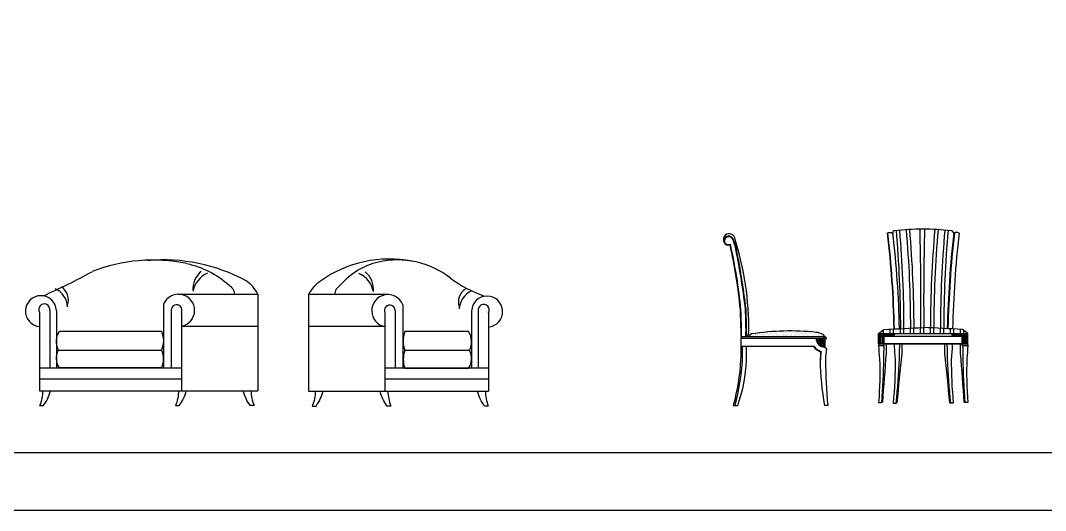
# Model space of a CAD drawing. Header units: inches. Extents: x 11 to 53.5, y 7.4 to 32.2.
# Drawn here: x 16.14 to 21.88, y 7.36 to 10.1 of the extents above; entities that cross this region are included whole.
import ezdxf

# ---------------------------------------------------------------- set-up
doc = ezdxf.new("R2010")
doc.units = ezdxf.units.IN
doc.header["$MEASUREMENT"] = 0
for name, color, linetype in [('02', 2, 'Continuous'), ('1', 1, 'Continuous'), ('4', 4, 'Continuous'), ('kadrbm', 4, 'Continuous')]:
    doc.layers.add(name, color=color, linetype=linetype)

# ---------------------------------------------------------------- blocks, each defined once
blk = doc.blocks.new('kadrbm')
at = {"layer": 'kadrbm', "color": 4}
blk.add_lwpolyline([(0, 0), (0, 24.7972), (21, 24.7972), (21, 0), (0, 0)], close=True, dxfattribs=at)
blk.add_lwpolyline([(20.6631, 0.3257), (20.6631, 24.4603), (0.3369, 24.4603), (0.3369, 0.3257), (20.6631, 0.3257)], dxfattribs=at)

msp = doc.modelspace()

# ---------------------------------------------------------------- linework, layer by layer
at = {"layer": '02'}
for p, q in [((20.9496, 8.344), (21.0382, 8.344)), ((20.9496, 8.338), (21.0333, 8.338)), ((20.9496, 8.3344), (21.4496, 8.3334)), ((20.9552, 8.3334), (20.9552, 8.2907)), ((20.9561, 8.3334), (20.9561, 8.2907)), ((20.9631, 8.3334), (20.9631, 8.2907)), ((20.972, 8.3334), (20.972, 8.2907)), ((20.9782, 8.2907), (20.9782, 8.3484)), ((20.981, 8.2923), (20.9809, 8.3484)), ((21.4496, 8.344), (21.3609, 8.344)), ((21.4496, 8.338), (21.3659, 8.338)), ((21.4182, 8.2923), (21.4182, 8.3484)), ((21.421, 8.2907), (21.4209, 8.3484)), ((21.428, 8.3334), (21.428, 8.2907)), ((21.4353, 8.3334), (21.4353, 8.2907)), ((21.4361, 8.3334), (21.4361, 8.2907)), ((21.4431, 8.3334), (21.4431, 8.2907)), ((20.1776, 8.3232), (20.6417, 8.3232)), ((20.5882, 8.276), (20.1777, 8.276)), ((20.6051, 8.3219), (20.6417, 8.323)), ((20.6063, 8.313), (20.6419, 8.3215)), ((20.607, 8.3106), (20.6421, 8.321)), ((20.6104, 8.3022), (20.6426, 8.3196)), ((20.6117, 8.3001), (20.6429, 8.3193)), ((20.6172, 8.2929), (20.6438, 8.318)), ((20.619, 8.2911), (20.6441, 8.3177)), ((20.6261, 8.2856), (20.6453, 8.3168)), ((20.6283, 8.2844), (20.6457, 8.3166)), ((20.6366, 8.2809), (20.6471, 8.316)), ((20.639, 8.2803), (20.6475, 8.3159)), ((20.648, 8.2791), (20.649, 8.3157)), ((20.9496, 8.2907), (21.4496, 8.2907)), ((20.9496, 8.2821), (20.9795, 8.2821)), ((20.981, 8.2923), (21.4182, 8.2923)), ((21.4197, 8.2821), (21.4495, 8.2821))]:
    msp.add_line(p, q, dxfattribs=at)
for points in [[(21.0003, 8.9102, -0.022982), (21.0367, 8.3755, -0.029162)], [(21.3745, 8.9102, 0.022925), (21.3381, 8.3768, 0.029162)], [(20.1433, 8.8446, 0.104734), (20.1289, 8.8815, 0.832673), (20.0868, 8.8609, 0.443635), (20.1176, 8.849, 0.404968)], [(20.1176, 8.849, -0.031445), (20.1764, 8.4824, -0.02983)], [(20.1433, 8.8444, -0.022774), (20.2021, 8.4835, -0.022774)], [(20.1764, 8.4822, -0.008957), (20.1805, 8.3307, -0.008957)], [(20.2021, 8.4837, -0.016402), (20.2045, 8.3307, -0.016402)], [(20.6063, 8.3133, -0.647186), (20.6051, 8.3221, 0.158819), (20.6054, 8.3232)], [(20.6103, 8.3025, -0.647258), (20.6069, 8.3108, 0.158819), (20.6069, 8.3118)], [(20.6063, 8.313, -0.188882), (20.6069, 8.3118)], [(20.6104, 8.3022, -0.188882), (20.6113, 8.3013)], [(20.6121, 8.2948, -0.304904), (20.6116, 8.3002, 0.158819), (20.6113, 8.3013)], [(20.6121, 8.2948, 0.304904), (20.6172, 8.2929, -0.188882), (20.6182, 8.2922)], [(20.6258, 8.2858, -0.647045), (20.6188, 8.2913, 0.158819), (20.6182, 8.2922)], [(20.6313, 8.28, -0.304904), (20.6281, 8.2845, 0.288833), (20.6265, 8.2854)], [(20.6313, 8.28, 0.304904), (20.6366, 8.2809, -0.188882)], [(20.6476, 8.2791, -0.647188), (20.6388, 8.2803, 0.288888), (20.637, 8.2808)], [(20.648, 8.2791, -0.188882), (20.6492, 8.2793)]]:
    msp.add_lwpolyline(points, format="xyb", dxfattribs=at)
for radius in [0.0075, 0.00572]:
    msp.add_circle((20.6492, 8.3232), radius, dxfattribs=at)
for centre, radius, start, end in [((21.0555, 8.3246), 0.026, 113.54221, 160.1595), ((21.3437, 8.3246), 0.026, 19.8405, 66.45779), ((20.6492, 8.3232), 0.0772, 217.68136, 254.06087), ((17.5133, 8.4063), 3.1187, 356.21705, 357.10822)]:
    msp.add_arc(centre, radius, start, end, dxfattribs=at)
at = {"layer": '1'}
for p, q in [((20.1268, 8.9034), (20.1268, 8.9034)), ((20.0829, 8.88), (20.0829, 8.88)), ((20.0833, 8.8753), (20.0833, 8.8753)), ((20.0835, 8.8608), (20.0835, 8.8608)), ((20.0839, 8.8867), (20.0839, 8.8867)), ((20.0891, 8.8874), (20.0891, 8.8874)), ((20.0968, 8.8946), (20.0968, 8.8946)), ((20.1064, 8.9004), (20.1064, 8.9004)), ((20.1242, 8.892), (20.1242, 8.892)), ((20.1304, 8.8851), (20.1304, 8.8851)), ((20.1355, 8.8809), (20.1355, 8.8809)), ((20.1378, 8.8938), (20.1378, 8.8938)), ((20.1456, 8.8754), (20.1456, 8.8754)), ((20.147, 8.8691), (20.147, 8.8691)), ((20.1483, 8.8474), (20.1483, 8.8474)), ((20.1488, 8.8516), (20.1488, 8.8516)), ((20.1537, 8.8504), (20.1537, 8.8504)), ((20.1466, 8.835), (20.1466, 8.835)), ((20.1519, 8.818), (20.1519, 8.818)), ((20.1547, 8.8099), (20.1547, 8.8099)), ((20.1585, 8.7876), (20.1585, 8.7876)), ((20.1592, 8.8011), (20.1592, 8.8011)), ((20.1611, 8.7933), (20.1611, 8.7933)), ((20.1642, 8.8041), (20.1642, 8.8041)), ((20.1692, 8.7919), (20.1692, 8.7919)), ((20.1622, 8.7675), (20.1622, 8.7675)), ((20.1648, 8.7849), (20.1648, 8.7849)), ((20.1654, 8.7656), (20.1654, 8.7656)), ((20.1662, 8.7422), (20.1662, 8.7422)), ((20.1666, 8.7626), (20.1666, 8.7626)), ((20.1702, 8.7547), (20.1702, 8.7547)), ((20.1703, 8.7686), (20.1703, 8.7686)), ((20.1708, 8.7599), (20.1708, 8.7599)), ((20.1714, 8.7429), (20.1714, 8.7429)), ((20.1747, 8.7375), (20.1747, 8.7375)), ((20.1789, 8.7348), (20.1789, 8.7348)), ((20.1795, 8.7439), (20.1795, 8.7439)), ((20.1796, 8.737), (20.1796, 8.737)), ((20.1724, 8.7164), (20.1724, 8.7164)), ((20.1754, 8.7175), (20.1754, 8.7175)), ((20.1791, 8.675), (20.1791, 8.675)), ((20.1802, 8.7177), (20.1802, 8.7177)), ((20.1808, 8.6984), (20.1808, 8.6984)), ((20.1811, 8.7084), (20.1811, 8.7084)), ((20.1815, 8.6791), (20.1815, 8.6791)), ((20.1827, 8.7125), (20.1827, 8.7125)), ((20.1846, 8.6928), (20.1846, 8.6928)), ((20.187, 8.7098), (20.187, 8.7098)), ((20.1898, 8.6935), (20.1898, 8.6935)), ((20.1908, 8.6874), (20.1908, 8.6874)), ((20.1803, 8.6664), (20.1803, 8.6664)), ((20.1815, 8.6717), (20.1815, 8.6717)), ((20.1821, 8.6599), (20.1821, 8.6599)), ((20.1833, 8.67), (20.1833, 8.67)), ((20.1872, 8.65), (20.1872, 8.65)), ((20.1895, 8.6417), (20.1895, 8.6417)), ((20.1906, 8.6159), (20.1906, 8.6159)), ((20.192, 8.662), (20.192, 8.662)), ((20.1938, 8.6681), (20.1938, 8.6681)), ((20.1943, 8.6237), (20.1943, 8.6237)), ((20.1948, 8.6499), (20.1948, 8.6499)), ((20.1954, 8.6306), (20.1954, 8.6306)), ((20.1987, 8.617), (20.1987, 8.617)), ((20.203, 8.6157), (20.203, 8.6157)), ((20.1881, 8.6096), (20.1881, 8.6096)), ((20.192, 8.5872), (20.192, 8.5872)), ((20.196, 8.6113), (20.196, 8.6113)), ((20.1962, 8.5845), (20.1962, 8.5845)), ((20.1967, 8.5921), (20.1967, 8.5921)), ((20.1973, 8.5728), (20.1973, 8.5728)), ((20.1998, 8.5913), (20.1998, 8.5913)), ((20.2001, 8.5622), (20.2001, 8.5622)), ((20.2033, 8.5999), (20.2033, 8.5999)), ((20.2033, 8.579), (20.2033, 8.579)), ((20.2038, 8.5659), (20.2038, 8.5659)), ((20.2043, 8.5595), (20.2043, 8.5595)), ((20.2079, 8.5923), (20.2079, 8.5923)), ((20.209, 8.5666), (20.209, 8.5666)), ((20.2114, 8.5639), (20.2114, 8.5639)), ((20.1956, 8.5498), (20.1956, 8.5498)), ((20.1979, 8.5535), (20.1979, 8.5535)), ((20.1986, 8.5343), (20.1986, 8.5343)), ((20.1992, 8.515), (20.1992, 8.515)), ((20.1994, 8.5394), (20.1994, 8.5394)), ((20.2043, 8.5418), (20.2043, 8.5418)), ((20.2047, 8.5051), (20.2047, 8.5051)), ((20.2066, 8.5034), (20.2066, 8.5034)), ((20.2081, 8.5371), (20.2081, 8.5371)), ((20.2087, 8.5147), (20.2087, 8.5147)), ((20.2121, 8.5446), (20.2121, 8.5446)), ((20.2124, 8.5344), (20.2124, 8.5344)), ((20.2127, 8.5253), (20.2127, 8.5253)), ((20.213, 8.5412), (20.213, 8.5412)), ((20.2133, 8.5061), (20.2133, 8.5061)), ((20.2162, 8.5121), (20.2162, 8.5121)), ((16.3056, 8.4771), (16.3056, 8.1591)), ((16.9861, 8.4793), (16.9861, 8.1591)), ((18.2407, 8.477), (18.2407, 8.1568)), ((18.7062, 8.4749), (18.7062, 8.1568)), ((20.2045, 8.4997), (20.2045, 8.4997)), ((20.2045, 8.4883), (20.2045, 8.4883)), ((20.2054, 8.4593), (20.2054, 8.4593)), ((20.2057, 8.4679), (20.2057, 8.4679)), ((20.2097, 8.489), (20.2097, 8.489)), ((20.2125, 8.4746), (20.2125, 8.4746)), ((20.2138, 8.4636), (20.2138, 8.4636)), ((20.2139, 8.4868), (20.2139, 8.4868)), ((20.2146, 8.4675), (20.2146, 8.4675)), ((20.2152, 8.4483), (20.2152, 8.4483)), ((20.2153, 8.4955), (20.2153, 8.4955)), ((20.2156, 8.4588), (20.2156, 8.4588)), ((20.2175, 8.4571), (20.2175, 8.4571)), ((20.2179, 8.4901), (20.2179, 8.4901)), ((20.219, 8.4643), (20.219, 8.4643)), ((20.2206, 8.4496), (20.2206, 8.4496)), ((20.2071, 8.394), (20.2071, 8.394)), ((20.2079, 8.4295), (20.2079, 8.4295)), ((20.2093, 8.4369), (20.2093, 8.4369)), ((20.2105, 8.4114), (20.2105, 8.4114)), ((20.2135, 8.4342), (20.2135, 8.4342)), ((20.2145, 8.3861), (20.2145, 8.3861)), ((20.2158, 8.429), (20.2158, 8.429)), ((20.2165, 8.4097), (20.2165, 8.4097)), ((20.2166, 8.4216), (20.2166, 8.4216)), ((20.2171, 8.3905), (20.2171, 8.3905)), ((20.2174, 8.4119), (20.2174, 8.4119)), ((20.2216, 8.4092), (20.2216, 8.4092)), ((20.2093, 8.3556), (20.2093, 8.3556)), ((20.2101, 8.3596), (20.2101, 8.3596)), ((20.2137, 8.3744), (20.2137, 8.3744)), ((20.2177, 8.3712), (20.2177, 8.3712)), ((20.218, 8.3477), (20.218, 8.3477)), ((20.2184, 8.3519), (20.2184, 8.3519)), ((20.2189, 8.3832), (20.2189, 8.3832)), ((20.2194, 8.3349), (20.2194, 8.3349)), ((20.2279, 8.3385), (20.2279, 8.3385)), ((20.2319, 8.3425), (20.2319, 8.3425)), ((20.2329, 8.3367), (20.2329, 8.3367)), ((20.2382, 8.3374), (20.2382, 8.3374)), ((20.2416, 8.3367), (20.2416, 8.3367)), ((20.2458, 8.3341), (20.2458, 8.3341)), ((20.2463, 8.3385), (20.2463, 8.3385)), ((20.2529, 8.3494), (20.2529, 8.3494)), ((20.258, 8.3473), (20.258, 8.3473)), ((20.2598, 8.3456), (20.2598, 8.3456)), ((20.2599, 8.3403), (20.2599, 8.3403)), ((20.2651, 8.3409), (20.2651, 8.3409)), ((20.2685, 8.3377), (20.2685, 8.3377)), ((20.2709, 8.3528), (20.2709, 8.3528)), ((20.2716, 8.3335), (20.2716, 8.3335)), ((20.2728, 8.3368), (20.2728, 8.3368)), ((20.2732, 8.342), (20.2732, 8.342)), ((20.277, 8.3341), (20.277, 8.3341)), ((20.2836, 8.3428), (20.2836, 8.3428)), ((20.2841, 8.3495), (20.2841, 8.3495)), ((20.2868, 8.3438), (20.2868, 8.3438)), ((20.2899, 8.3544), (20.2899, 8.3544)), ((20.292, 8.3445), (20.292, 8.3445)), ((20.2971, 8.3531), (20.2971, 8.3531)), ((20.2978, 8.3338), (20.2978, 8.3338)), ((20.3001, 8.3455), (20.3001, 8.3455)), ((20.3039, 8.3369), (20.3039, 8.3369)), ((20.3081, 8.3342), (20.3081, 8.3342)), ((20.3086, 8.3373), (20.3086, 8.3373)), ((20.3106, 8.3437), (20.3106, 8.3437)), ((20.3137, 8.3473), (20.3137, 8.3473)), ((20.3189, 8.348), (20.3189, 8.348)), ((20.3227, 8.353), (20.3227, 8.353)), ((20.3233, 8.3337), (20.3233, 8.3337)), ((20.327, 8.3491), (20.327, 8.3491)), ((20.3287, 8.3552), (20.3287, 8.3552)), ((20.3312, 8.3593), (20.3312, 8.3593)), ((20.335, 8.3369), (20.335, 8.3369)), ((20.3386, 8.3461), (20.3386, 8.3461)), ((20.3392, 8.3342), (20.3392, 8.3342)), ((20.3406, 8.3509), (20.3406, 8.3509)), ((20.3458, 8.3516), (20.3458, 8.3516)), ((20.3464, 8.3496), (20.3464, 8.3496)), ((20.3492, 8.3364), (20.3492, 8.3364)), ((20.3497, 8.354), (20.3497, 8.354)), ((20.354, 8.3526), (20.354, 8.3526)), ((20.3623, 8.3593), (20.3623, 8.3593)), ((20.3624, 8.3439), (20.3624, 8.3439)), ((20.3662, 8.337), (20.3662, 8.337)), ((20.3704, 8.3343), (20.3704, 8.3343)), ((20.3705, 8.3532), (20.3705, 8.3532)), ((20.3759, 8.3543), (20.3759, 8.3543)), ((20.3765, 8.335), (20.3765, 8.335)), ((20.3775, 8.3497), (20.3775, 8.3497)), ((20.3792, 8.3452), (20.3792, 8.3452)), ((20.3809, 8.3562), (20.3809, 8.3562)), ((20.3892, 8.3621), (20.3892, 8.3621)), ((20.3892, 8.3361), (20.3892, 8.3361)), ((20.3894, 8.3449), (20.3894, 8.3449)), ((20.3901, 8.3315), (20.3901, 8.3315)), ((20.391, 8.3344), (20.391, 8.3344)), ((20.3945, 8.358), (20.3945, 8.358)), ((20.3973, 8.337), (20.3973, 8.337)), ((20.3987, 8.3637), (20.3987, 8.3637)), ((20.3997, 8.3587), (20.3997, 8.3587)), ((20.4015, 8.3542), (20.4015, 8.3542)), ((20.4037, 8.3333), (20.4037, 8.3333)), ((20.4078, 8.3597), (20.4078, 8.3597)), ((20.4086, 8.3497), (20.4086, 8.3497)), ((20.4089, 8.334), (20.4089, 8.334)), ((20.4093, 8.354), (20.4093, 8.354)), ((20.415, 8.3645), (20.415, 8.3645)), ((20.4156, 8.3452), (20.4156, 8.3452)), ((20.417, 8.335), (20.417, 8.335)), ((20.4192, 8.3449), (20.4192, 8.3449)), ((20.4204, 8.3621), (20.4204, 8.3621)), ((20.4211, 8.3432), (20.4211, 8.3432)), ((20.4214, 8.3615), (20.4214, 8.3615)), ((20.4266, 8.3622), (20.4266, 8.3622)), ((20.4285, 8.3551), (20.4285, 8.3551)), ((20.4291, 8.3359), (20.4291, 8.3359)), ((20.4306, 8.3368), (20.4306, 8.3368)), ((20.4327, 8.3344), (20.4327, 8.3344)), ((20.4347, 8.3633), (20.4347, 8.3633)), ((20.4358, 8.3375), (20.4358, 8.3375)), ((20.4398, 8.3498), (20.4398, 8.3498)), ((20.4405, 8.3644), (20.4405, 8.3644)), ((20.4412, 8.3451), (20.4412, 8.3451)), ((20.4439, 8.3386), (20.4439, 8.3386)), ((20.4483, 8.3651), (20.4483, 8.3651)), ((20.4493, 8.3536), (20.4493, 8.3536)), ((20.4515, 8.3622), (20.4515, 8.3622)), ((20.4547, 8.3555), (20.4547, 8.3555)), ((20.4553, 8.3362), (20.4553, 8.3362)), ((20.4557, 8.3595), (20.4557, 8.3595)), ((20.4575, 8.3404), (20.4575, 8.3404)), ((20.4598, 8.344), (20.4598, 8.344)), ((20.4627, 8.3411), (20.4627, 8.3411)), ((20.4638, 8.3345), (20.4638, 8.3345)), ((20.4698, 8.3349), (20.4698, 8.3349)), ((20.4708, 8.3421), (20.4708, 8.3421)), ((20.4709, 8.3498), (20.4709, 8.3498)), ((20.4716, 8.3332), (20.4716, 8.3332)), ((20.4794, 8.3624), (20.4794, 8.3624)), ((20.4802, 8.3554), (20.4802, 8.3554)), ((20.4809, 8.3361), (20.4809, 8.3361)), ((20.4812, 8.3607), (20.4812, 8.3607)), ((20.4827, 8.3622), (20.4827, 8.3622)), ((20.4844, 8.3439), (20.4844, 8.3439)), ((20.4869, 8.3595), (20.4869, 8.3595)), ((20.4896, 8.3446), (20.4896, 8.3446)), ((20.4899, 8.3528), (20.4899, 8.3528)), ((20.4907, 8.3372), (20.4907, 8.3372)), ((20.4944, 8.3464), (20.4944, 8.3464)), ((20.495, 8.3345), (20.495, 8.3345)), ((20.4999, 8.3436), (20.4999, 8.3436)), ((20.5017, 8.342), (20.5017, 8.342)), ((20.5021, 8.3499), (20.5021, 8.3499)), ((20.5072, 8.3563), (20.5072, 8.3563)), ((20.5079, 8.3371), (20.5079, 8.3371)), ((20.5104, 8.334), (20.5104, 8.334)), ((20.5113, 8.3475), (20.5113, 8.3475)), ((20.5138, 8.3623), (20.5138, 8.3623)), ((20.5165, 8.3482), (20.5165, 8.3482)), ((20.518, 8.3596), (20.518, 8.3596)), ((20.5199, 8.3463), (20.5199, 8.3463)), ((20.5219, 8.3373), (20.5219, 8.3373)), ((20.5247, 8.3492), (20.5247, 8.3492)), ((20.5261, 8.3346), (20.5261, 8.3346)), ((20.5299, 8.3524), (20.5299, 8.3524)), ((20.5318, 8.3507), (20.5318, 8.3507)), ((20.5334, 8.3567), (20.5334, 8.3567)), ((20.534, 8.3374), (20.534, 8.3374)), ((20.5383, 8.351), (20.5383, 8.351)), ((20.5405, 8.3428), (20.5405, 8.3428)), ((20.5435, 8.3517), (20.5435, 8.3517)), ((20.5469, 8.3473), (20.5469, 8.3473)), ((20.5492, 8.3597), (20.5492, 8.3597)), ((20.5504, 8.3336), (20.5504, 8.3336)), ((20.5516, 8.3528), (20.5516, 8.3528)), ((20.5523, 8.3319), (20.5523, 8.3319)), ((20.553, 8.3373), (20.553, 8.3373)), ((20.5572, 8.3346), (20.5572, 8.3346)), ((20.559, 8.3565), (20.559, 8.3565)), ((20.5596, 8.3373), (20.5596, 8.3373)), ((20.5618, 8.3595), (20.5618, 8.3595)), ((20.5643, 8.35), (20.5643, 8.35)), ((20.5652, 8.3546), (20.5652, 8.3546)), ((20.5704, 8.3552), (20.5704, 8.3552)), ((20.5705, 8.3515), (20.5705, 8.3515)), ((20.5731, 8.3476), (20.5731, 8.3476)), ((20.5785, 8.3563), (20.5785, 8.3563)), ((20.5805, 8.3424), (20.5805, 8.3424)), ((20.5842, 8.3374), (20.5842, 8.3374)), ((20.586, 8.3575), (20.586, 8.3575)), ((20.5866, 8.3382), (20.5866, 8.3382)), ((20.5884, 8.3347), (20.5884, 8.3347)), ((20.591, 8.3328), (20.591, 8.3328)), ((20.5955, 8.35), (20.5955, 8.35)), ((20.5987, 8.3475), (20.5987, 8.3475)), ((20.6013, 8.3334), (20.6013, 8.3334)), ((20.6065, 8.3341), (20.6065, 8.3341)), ((20.6105, 8.3512), (20.6105, 8.3512)), ((20.6124, 8.3495), (20.6124, 8.3495)), ((20.6128, 8.3386), (20.6128, 8.3386)), ((20.6147, 8.3352), (20.6147, 8.3352)), ((20.6195, 8.3347), (20.6195, 8.3347)), ((20.6211, 8.3415), (20.6211, 8.3415)), ((20.6257, 8.3485), (20.6257, 8.3485)), ((20.6282, 8.337), (20.6282, 8.337)), ((20.631, 8.3324), (20.631, 8.3324)), ((20.6329, 8.3307), (20.6329, 8.3307)), ((20.6334, 8.3376), (20.6334, 8.3376)), ((20.6384, 8.3385), (20.6384, 8.3385)), ((20.9591, 8.3484), (20.9591, 8.3542)), ((20.9778, 8.3484), (20.9778, 8.3702)), ((21.0153, 8.3484), (21.0153, 8.3738)), ((21.0341, 8.3484), (21.0341, 8.3748)), ((21.0716, 8.3484), (21.0716, 8.3766)), ((21.0903, 8.3484), (21.0903, 8.3773)), ((21.1278, 8.3484), (21.1278, 8.3784)), ((21.1466, 8.3484), (21.1466, 8.3788)), ((21.1841, 8.3484), (21.1841, 8.3793)), ((21.2028, 8.3484), (21.2028, 8.3794)), ((21.2403, 8.3484), (21.2403, 8.379)), ((21.2591, 8.3484), (21.2591, 8.3787)), ((21.2966, 8.3484), (21.2966, 8.3777)), ((21.3153, 8.3484), (21.3153, 8.3771)), ((21.3528, 8.3484), (21.3528, 8.3754)), ((21.3716, 8.3484), (21.3716, 8.3745)), ((21.4091, 8.3484), (21.4091, 8.3722)), ((21.4278, 8.3484), (21.4278, 8.3655)), ((20.642, 8.3212), (20.6069, 8.3118)), ((20.6427, 8.3194), (20.6113, 8.3013)), ((20.6439, 8.3179), (20.6182, 8.2922)), ((20.6455, 8.3167), (20.6273, 8.2852)), ((20.6473, 8.3159), (20.6379, 8.2808)), ((20.6492, 8.3157), (20.6492, 8.273)), ((16.2478, 8.1572), (17.0435, 8.1569)), ((18.764, 8.1549), (18.1834, 8.1546)), ((16.2478, 8.0953), (17.0435, 8.0958)), ((18.764, 8.093), (18.1834, 8.0935)), ((20.9659, 7.9626), (20.9714, 7.9639)), ((21.047, 7.9585), (21.0524, 7.9597)), ((21.3522, 7.9585), (21.3467, 7.9597)), ((21.4333, 7.9626), (21.4278, 7.9639))]:
    msp.add_line(p, q, dxfattribs=at)
for points in [[(20.2076, 8.3378, 0.189268), (20.2225, 8.3525, 0.080498), (20.1422, 8.8877, 1.079687), (20.0843, 8.859, 1.29563)], [(21.0475, 8.9256, -0.021904), (21.0716, 8.3762, -68.551547)], [(21.0659, 8.9274, -0.021957), (21.0901, 8.3766, -68.551547)], [(21.1035, 8.9302, -0.022025), (21.1278, 8.3777, -68.551547)], [(21.122, 8.9312, -0.022051), (21.1463, 8.3781, -68.551547)], [(21.1798, 8.933, -0.00966), (21.1841, 8.3793, -68.551547)], [(21.2074, 8.9331, 0.009662), (21.2031, 8.3793, 68.551547)], [(21.2647, 8.9316, 0.022056), (21.2403, 8.3784, 68.551547)], [(21.2831, 8.9307, 0.022035), (21.2588, 8.378, 68.551547)], [(21.3207, 8.928, 0.021966), (21.2966, 8.377, 68.551547)], [(21.3391, 8.9264, 0.021917), (21.3151, 8.3766, 68.551547)], [(20.2153, 8.3307), (20.2221, 8.3383), (20.238, 8.348, -0.066556), (20.6004, 8.3571)], [(20.6004, 8.3571, -0.14257), (20.6353, 8.3443), (20.6492, 8.3307)], [(20.1857, 8.273, -0.00422), (20.1848, 8.2015, -0.050754), (20.1436, 7.945, -0.051173)], [(20.9929, 8.2907, -0.002959), (20.992, 8.2365, 0.003546), (20.9714, 7.9639)], [(21.0802, 8.2907, -0.002959), (21.0793, 8.2365, 0.003486), (21.0524, 7.9597)], [(21.319, 8.2907, 0.002959), (21.3198, 8.2365, -0.003486), (21.3467, 7.9597)], [(21.4063, 8.2907, 0.002959), (21.4071, 8.2365, -0.003546), (21.4278, 7.9639)]]:
    msp.add_lwpolyline(points, format="xyb", dxfattribs=at)
for centre, radius, start, end in [((17.2375, 8.5975), 0.1299, 129.91869, 185.22428), ((17.2485, 8.557), 0.1433, 114.59933, 168.4478), ((17.9784, 8.5547), 0.1433, 11.5522, 65.40067), ((17.9894, 8.5953), 0.1299, 354.77572, 50.08131), ((16.2869, 8.4918), 0.1189, 3.19852, 65.506), ((16.3235, 8.537), 0.087, 340.76476, 56.97077), ((18.6822, 8.5251), 0.087, 123.02923, 199.23524), ((18.7188, 8.4799), 0.1189, 114.494, 176.80148), ((16.2748, 8.483), 0.0315, 349.26197, 211.28882), ((17.0163, 8.4802), 0.0302, 334.25098, 181.80922), ((18.2106, 8.478), 0.0302, 358.19078, 205.74902), ((18.7371, 8.4807), 0.0315, 328.71118, 190.73803)]:
    msp.add_arc(centre, radius, start, end, dxfattribs=at)
at = {"layer": '4'}
for p, q in [((21.3705, 8.9076), (21.3705, 8.9097)), ((17.0229, 8.5688), (17.4707, 8.5688)), ((17.4707, 8.5688), (17.4707, 8.0285)), ((17.7562, 8.5665), (17.7562, 8.0266)), ((18.204, 8.5665), (17.7562, 8.5665)), ((16.943, 8.5123), (16.943, 8.1569)), ((18.2839, 8.51), (18.2839, 8.1547)), ((16.2478, 8.4666), (16.2478, 8.0285)), ((16.3426, 8.4771), (16.3426, 8.1571)), ((17.0435, 8.4671), (17.0435, 8.0304)), ((18.1834, 8.4648), (18.1834, 8.0281)), ((18.6692, 8.4749), (18.6692, 8.1548)), ((18.764, 8.4644), (18.764, 8.0266)), ((17.0435, 8.3895), (17.4711, 8.3895)), ((18.1834, 8.3872), (17.7558, 8.3872)), ((20.6492, 8.3307), (20.1775, 8.3307)), ((20.9496, 8.3484), (21.4496, 8.3484)), ((20.9496, 8.2907), (20.9496, 8.3484)), ((20.9795, 8.2821), (20.9796, 8.3484)), ((21.4197, 8.2821), (21.4196, 8.3484)), ((21.4496, 8.2907), (21.4496, 8.3484)), ((20.6492, 8.273), (20.6579, 8.2644)), ((16.355, 8.2563), (16.9313, 8.2562)), ((18.6569, 8.254), (18.2956, 8.2539)), ((16.2478, 8.0285), (17.4707, 8.0285)), ((17.7562, 8.0266), (18.764, 8.0266)), ((20.1353, 7.945), (20.1588, 7.945)), ((20.6645, 7.945), (20.6458, 7.945)), ((20.9499, 7.9626), (20.9659, 7.9626)), ((21.031, 7.9585), (21.047, 7.9585)), ((21.3682, 7.9585), (21.3522, 7.9585)), ((21.4493, 7.9626), (21.4333, 7.9626))]:
    msp.add_line(p, q, dxfattribs=at)
for points in [[(20.9984, 8.9102, -0.341857), (21.0284, 8.9102)], [(20.9984, 8.9102, -0.022982), (21.0348, 8.3755, -0.029162)], [(21.0284, 8.9102, -0.022925), (21.0648, 8.3768, -0.029162)], [(21.3705, 8.9097, 0.414214), (21.3555, 8.9247, 0.053005), (21.0387, 8.9247, 0.414214), (21.0287, 8.9147), (21.0287, 8.9076)], [(21.3708, 8.9102, 0.022925), (21.3344, 8.3768, 0.029162)], [(21.4008, 8.9102, 0.022982), (21.3643, 8.3755, 0.029162)], [(21.4008, 8.9102, 0.341857), (21.3708, 8.9102)], [(20.1463, 8.8451, 0.104942), (20.1313, 8.8832, 0.836295), (20.0839, 8.8599, 0.406634), (20.1159, 8.8451, 0.798705)], [(20.1159, 8.8451, -0.02983), (20.1734, 8.4821)], [(20.1463, 8.8451, -0.022774), (20.2051, 8.4838)], [(17.0737, 8.7402, -0.130166), (17.3081, 8.6213, -0.237295), (17.3409, 8.5685, 2.02148)], [(18.1472, 8.7483, 0.164197), (17.9336, 8.619, 0.237295), (17.9008, 8.5662, -2.103146)], [(20.1734, 8.4821, -0.008957), (20.1775, 8.3307, -0.051144)], [(20.2051, 8.4838, -0.016402), (20.2075, 8.3307, -0.051296)], [(20.9496, 8.3484, 0.014801), (20.9798, 8.3715, -0.003352), (21.1996, 8.3823)], [(21.4496, 8.3484, -0.014801), (21.4193, 8.3715, 0.003352), (21.1996, 8.3823)], [(20.1776, 8.3249, -0.007282), (20.1768, 8.2018, -0.051144), (20.1353, 7.945, -0.676534)], [(20.2079, 8.273, -0.005443), (20.2067, 8.2006, -0.078726), (20.1588, 7.945)], [(20.5867, 8.273, 0.147703), (20.6249, 8.2468, -0.00371), (20.6222, 8.2006, 0.037568), (20.6458, 7.945)], [(20.9496, 8.2821, 0.012541), (20.9549, 8.2077, -0.026999), (20.9499, 7.9626, -2.276566)], [(20.9795, 8.2821, 0.020723), (20.9776, 8.2077, -0.013511), (20.9659, 7.9626, 2.274494)], [(21.0366, 8.2907, 0.013996), (21.0422, 8.2077, -0.026523), (21.031, 7.9585, -2.249358)], [(21.0674, 8.2907, 0.023136), (21.0649, 8.2077, -0.013264), (21.047, 7.9585, 2.245426)], [(21.3318, 8.2907, -0.023136), (21.3343, 8.2077, 0.013264), (21.3522, 7.9585, -2.245426)], [(21.3626, 8.2907, -0.013996), (21.357, 8.2077, 0.026523), (21.3682, 7.9585, 2.249358)], [(21.4197, 8.2821, -0.020723), (21.4216, 8.2077, 0.013511), (21.4333, 7.9626, -2.274494)], [(21.4495, 8.2821, -0.012541), (21.4443, 8.2077, 0.026999), (21.4493, 7.9626, 2.276566)], [(20.6579, 8.2644, 0.043029), (20.6525, 8.2006, 0.021453), (20.6645, 7.945)], [(16.2657, 8.0284, -0.094722), (16.2489, 7.945), (16.2701, 7.945, 0.105063), (16.3093, 8.0284, 1.612559)], [(17.0267, 8.0284, -0.094722), (17.0099, 7.945), (17.0311, 7.945, 0.105063), (17.0703, 8.0284, 1.612559)], [(17.4337, 8.0284, 0.094722), (17.4505, 7.945), (17.4293, 7.945, -0.105063), (17.3901, 8.0284, -1.612559)], [(17.7932, 8.0262, -0.094722), (17.7764, 7.9427), (17.7976, 7.9427, 0.105063), (17.8368, 8.0262, 1.612559)], [(18.2002, 8.0262, 0.094722), (18.217, 7.9427), (18.1958, 7.9427, -0.105063), (18.1566, 8.0262, -1.612559)], [(18.7461, 8.0262, 0.094722), (18.7629, 7.9427), (18.7418, 7.9427, -0.105063), (18.7026, 8.0262, -1.612559)]]:
    msp.add_lwpolyline(points, format="xyb", dxfattribs=at)
for points in [[(16.3594, 8.3614), (16.9313, 8.3614, -0.202338), (16.9313, 8.2562, -0.192086), (16.9313, 8.1569), (16.3594, 8.1569, -0.288735), (16.355, 8.2563, -0.272654)], [(18.6524, 8.3592), (18.2956, 8.3592, 0.202338), (18.2956, 8.2539, 0.192086), (18.2956, 8.1546), (18.6524, 8.1546, 0.288735), (18.6569, 8.254, 0.272654)]]:
    msp.add_lwpolyline(points, format="xyb", close=True, dxfattribs=at)
for points in [[(20.952, 8.2907), (20.9496, 8.2821)], [(21.447, 8.2907), (21.4495, 8.2821)]]:
    msp.add_lwpolyline(points, dxfattribs=at)
for centre, radius, start, end in [((16.8833, 7.8339), 0.9261, 78.13833, 111.54566), ((16.9462, 7.8035), 0.9574, 61.35597, 95.43142), ((18.2071, 8.1074), 0.6586, 78.70995, 125.81347), ((18.2559, 8.2863), 0.4746, 51.69823, 103.24271), ((14.7259, 12.0358), 3.8029, 293.9504, 298.54729), ((17.3167, 8.5003), 0.1686, 23.96572, 58.33447), ((17.9102, 8.498), 0.1686, 121.66553, 156.03428), ((18.9866, 9.2586), 0.7419, 233.95662, 250.76656), ((16.2559, 8.474), 0.0868, 2.08264, 264.66411), ((17.0268, 8.4784), 0.0904, 280.62903, 157.94959), ((18.2001, 8.4761), 0.0904, 22.05041, 259.37097), ((18.7559, 8.4717), 0.0868, 275.33589, 177.91736), ((20.1775, 8.3307), 0.0075, 270.475, 0), ((20.1777, 8.273), 0.003, 0, 90), ((20.6492, 8.3232), 0.0502, 180, 270), ((20.6492, 8.3232), 0.0472, 180, 270)]:
    msp.add_arc(centre, radius, start, end, dxfattribs=at)

# ---------------------------------------------------------------- block references
at = {"layer": 'kadrbm'}
msp.add_blockref('kadrbm', (11.0217, 7.3575), dxfattribs=at)

doc.saveas('drawing.dxf')
